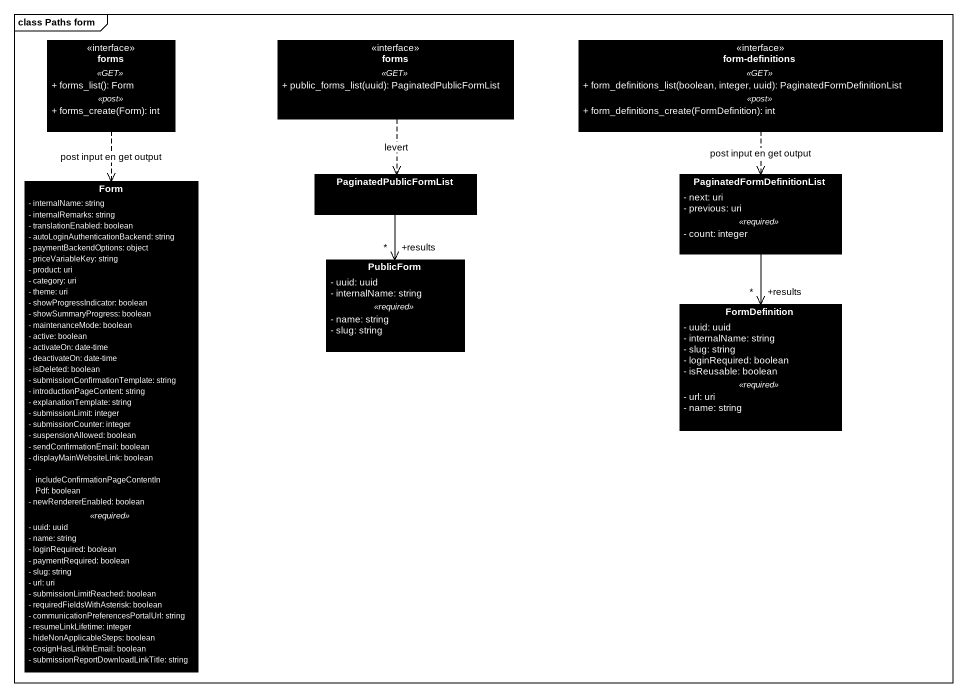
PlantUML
@startuml
mainframe class Paths form
hide circle
hide empty members
skinparam classAttributeIconSize 0
interface forms #000000 {
  .. <<GET>> ..
  + forms_list(): Form
  .. <<post>> ..
  + forms_create(Form): int
}
interface "forms" as forms_2 #000000 {
  .. <<GET>> ..
  + public_forms_list(uuid): PaginatedPublicFormList
}
interface "form-definitions" as form_definitions #000000 {
  .. <<GET>> ..
  + form_definitions_list(boolean, integer, uuid): PaginatedFormDefinitionList
  .. <<post>> ..
  + form_definitions_create(FormDefinition): int
}
class Form #000000 {
  - internalName: string
  - internalRemarks: string
  - translationEnabled: boolean
  - autoLoginAuthenticationBackend: string
  - paymentBackendOptions: object
  - priceVariableKey: string
  - product: uri
  - category: uri
  - theme: uri
  - showProgressIndicator: boolean
  - showSummaryProgress: boolean
  - maintenanceMode: boolean
  - active: boolean
  - activateOn: date-time
  - deactivateOn: date-time
  - isDeleted: boolean
  - submissionConfirmationTemplate: string
  - introductionPageContent: string
  - explanationTemplate: string
  - submissionLimit: integer
  - submissionCounter: integer
  - suspensionAllowed: boolean
  - sendConfirmationEmail: boolean
  - displayMainWebsiteLink: boolean
  - includeConfirmationPageContentInPdf: boolean
  - newRendererEnabled: boolean
  .. <<required>> ..
  - uuid: uuid
  - name: string
  - loginRequired: boolean
  - paymentRequired: boolean
  - slug: string
  - url: uri
  - submissionLimitReached: boolean
  - requiredFieldsWithAsterisk: boolean
  - communicationPreferencesPortalUrl: string
  - resumeLinkLifetime: integer
  - hideNonApplicableSteps: boolean
  - cosignHasLinkInEmail: boolean
  - submissionReportDownloadLinkTitle: string
}
class PaginatedPublicFormList #000000
class PaginatedFormDefinitionList #000000 {
  - next: uri
  - previous: uri
  .. <<required>> ..
  - count: integer
}
class PublicForm #000000 {
  - uuid: uuid
  - internalName: string
  .. <<required>> ..
  - name: string
  - slug: string
}
class FormDefinition #000000 {
  - uuid: uuid
  - internalName: string
  - slug: string
  - loginRequired: boolean
  - isReusable: boolean
  .. <<required>> ..
  - url: uri
  - name: string
}
forms ..> Form : post input en get output
forms_2 ..> PaginatedPublicFormList : levert
form_definitions ..> PaginatedFormDefinitionList : post input en get output
PaginatedPublicFormList --> "+results\n*" PublicForm
PaginatedFormDefinitionList --> "+results\n*" FormDefinition
@enduml
